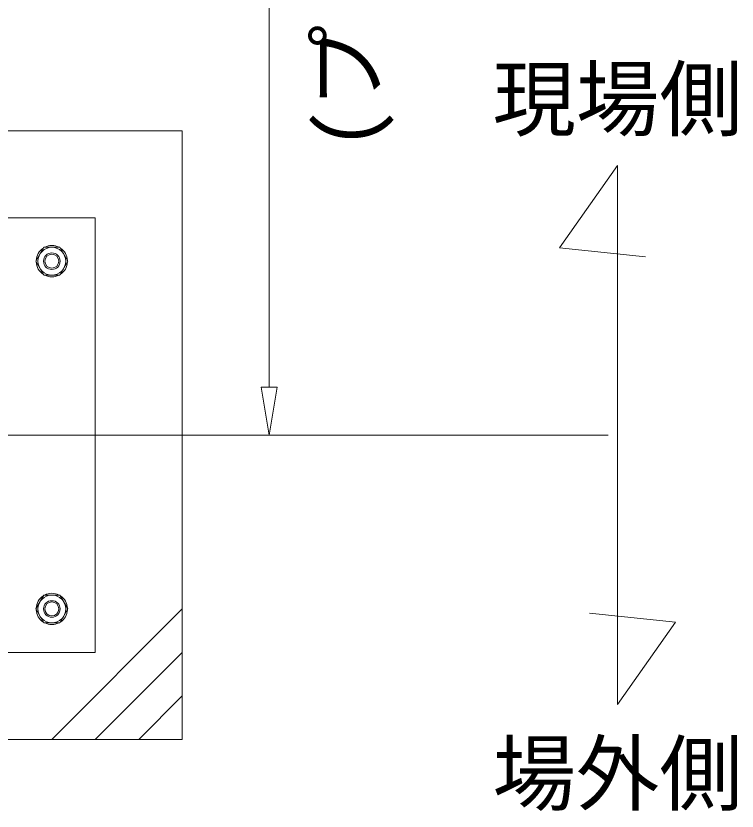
# Model space of a CAD drawing. Units: millimetres, scale not verified. Extents: x -10062 to 10062, y -16938 to 16938.
# Drawn here: x -4 to 826, y -6495 to -5580 of the extents above; entities that cross this region are included whole.
import ezdxf
from ezdxf.enums import TextEntityAlignment as Align

# ---------------------------------------------------------------- set-up
doc = ezdxf.new("R2010")
doc.units = ezdxf.units.MM
doc.header["$LTSCALE"] = 90
doc.linetypes.add('CHAIN2', pattern=[12, 9, -1, 1, -1])
for name, color, linetype, lineweight in [('0-6_ﾎﾞﾙﾄ類', 134, 'Continuous', 18), ('0-9_基礎工事用PCA小', 134, 'Continuous', 18), ('0-C_寸法', 134, 'Continuous', 18), ('1-6_通芯', 134, 'CHAIN2', 18), ('1-B_文字', 134, 'Continuous', 18)]:
    doc.layers.add(name, color=color, linetype=linetype, lineweight=lineweight)
doc.styles.add('ＭＳ ゴシック', font='')
doc.styles.get('ＭＳ ゴシック').set_extended_font_data('MS Gothic')

msp = doc.modelspace()

# ---------------------------------------------------------------- linework, layer by layer
at = {"layer": '0-6_ﾎﾞﾙﾄ類'}
for points in [[(28.26, -5846.5), (19.03, -5862.5), (28.26, -5878.5), (46.74, -5878.5), (55.97, -5862.5), (46.74, -5846.5)], [(28.26, -6278.5), (19.03, -6262.5), (28.26, -6246.5), (46.74, -6246.5), (55.97, -6262.5), (46.74, -6278.5)]]:
    msp.add_lwpolyline(points, close=True, dxfattribs=at)
for centre, radius in [((37.5, -5862.5), 16), ((37.5, -5862.5), 9.52), ((37.5, -5862.5), 8.08), ((37.5, -6262.5), 16), ((37.5, -6262.5), 9.52), ((37.5, -6262.5), 8.08)]:
    msp.add_circle(centre, radius, dxfattribs=at)
for centre, start, end in [((37.5, -5862.5), 122.734, 177.266), ((37.5, -5862.5), 62.734, 117.266), ((37.5, -5862.5), 2.734, 57.266), ((37.5, -5862.5), 182.734, 237.266), ((37.5, -5862.5), 302.734, 357.266), ((37.5, -5862.5), 242.734, 297.266), ((37.5, -6262.5), 62.734, 117.266), ((37.5, -6262.5), 122.734, 177.266), ((37.5, -6262.5), 2.734, 57.266), ((37.5, -6262.5), 182.734, 237.266), ((37.5, -6262.5), 302.734, 357.266), ((37.5, -6262.5), 242.734, 297.266)]:
    msp.add_arc(centre, 18, start, end, dxfattribs=at)
at = {"layer": '0-9_基礎工事用PCA小'}
for p, q in [((187.5, -6262.5), (37.5, -6412.5)), ((187.5, -6312.5), (87.5, -6412.5)), ((187.5, -6362.5), (137.5, -6412.5))]:
    msp.add_line(p, q, dxfattribs=at)
for points in [[(-248.85, -6412.5), (187.5, -6412.5), (187.5, -5712.5), (-48.88, -5712.5)], [(-48.88, -5812.5), (87.5, -5812.5), (87.5, -6312.5), (-249.94, -6312.5)]]:
    msp.add_lwpolyline(points, dxfattribs=at)
at = {"layer": '0-C_寸法'}
for p, q in [((287.5, -4117.5), (287.5, -6007.5)), ((278.33, -6007.5), (287.5, -6062.5)), ((278.33, -6007.5), (296.67, -6007.5)), ((287.5, -6062.5), (296.67, -6007.5)), ((4.79, -6062.5), (288.5, -6062.5))]:
    msp.add_line(p, q, dxfattribs=at)
at = {"layer": '1-6_通芯'}
msp.add_line((-6612.5, -6062.5), (688.5, -6062.5), dxfattribs=at)
at = {"layer": '1-B_文字'}
for points in [[(688.5, -5752.55), (621.76, -5847.15), (720.76, -5857.57)], [(688.5, -5752.55), (688.5, -6372.45), (755.24, -6277.85), (656.24, -6267.43)]]:
    msp.add_lwpolyline(points, dxfattribs=at)

# ---------------------------------------------------------------- texts
at = {"layer": '0-C_寸法', "style": 'ＭＳ ゴシック'}
msp.add_text('(プレコン～打込単管芯々寸法)', height=70.38, rotation=90, dxfattribs=at).set_placement((433.1, -5734.5), align=Align.BOTTOM_LEFT)
at = {"layer": '1-B_文字', "style": 'ＭＳ ゴシック'}
for s, p in [('現場側', (544.5, -5732.15)), ('場外側', (544.5, -6508.05))]:
    msp.add_text(s, height=70.38, dxfattribs=at).set_placement(p, align=Align.BOTTOM_LEFT)

doc.saveas('drawing.dxf')
